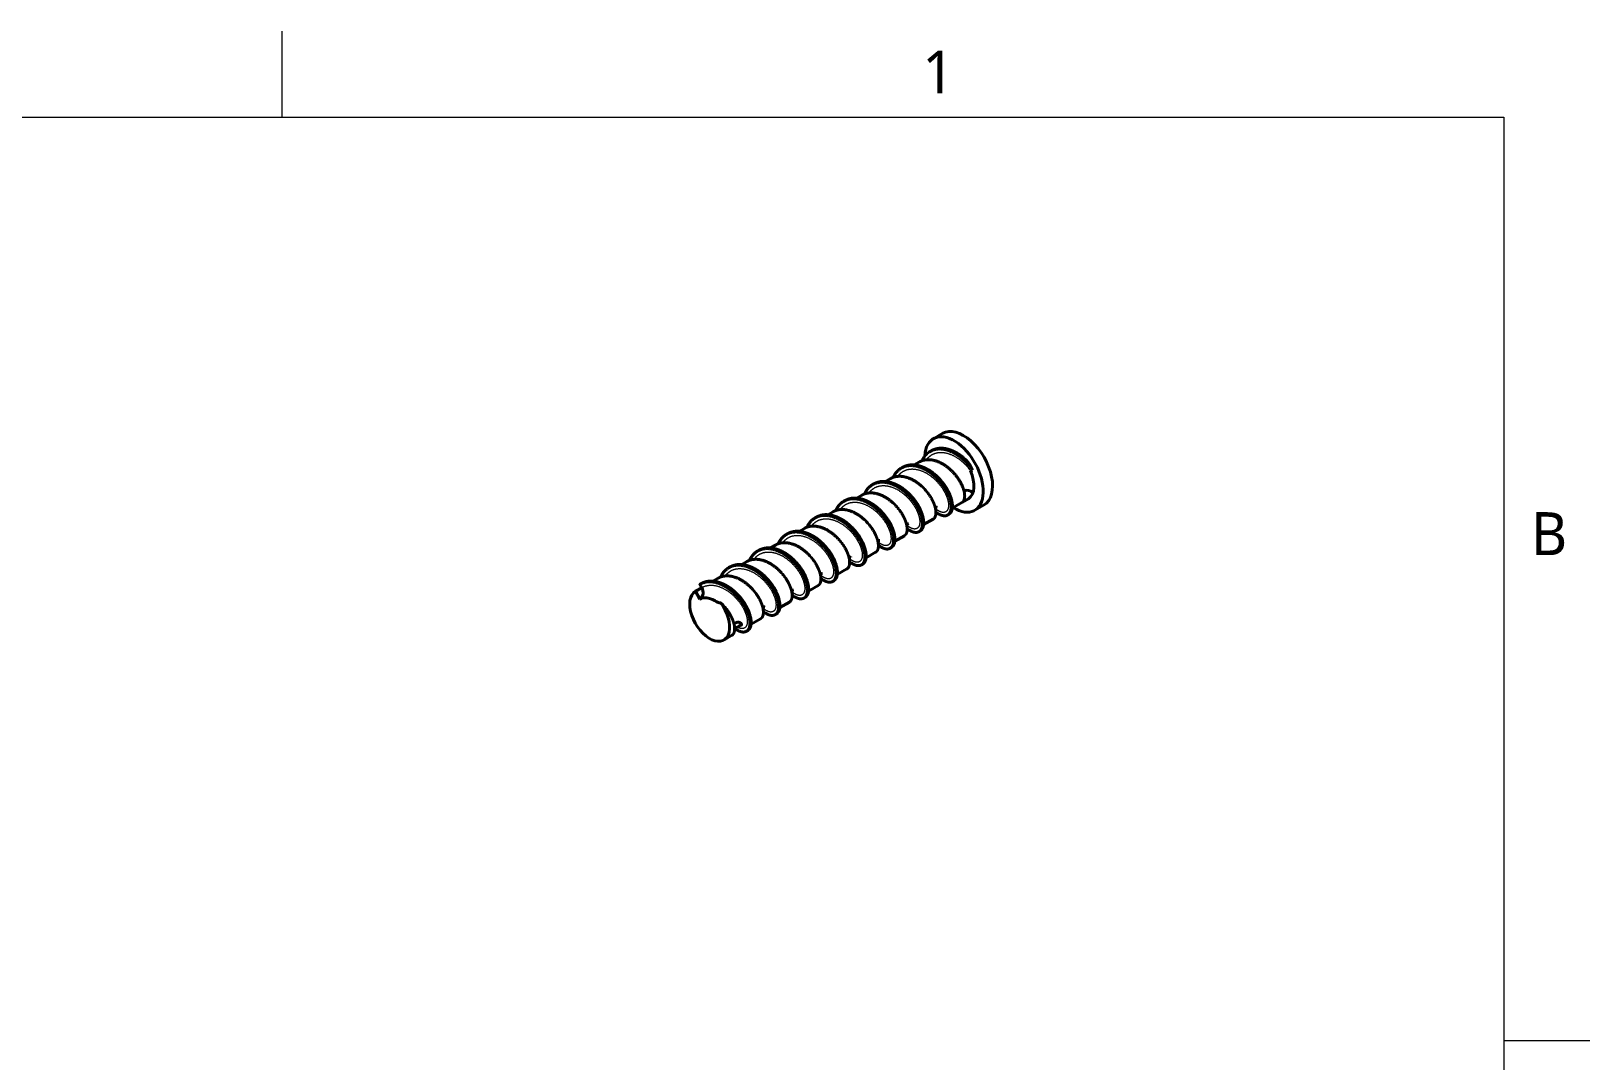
# Model space of a CAD drawing. Header units: inches. Extents: x 0 to 11, y 0 to 8.5.
# Drawn here: x 4.45 to 10.98, y 4.17 to 8.48 of the extents above; entities that cross this region are included whole.
import ezdxf

# ---------------------------------------------------------------- set-up
doc = ezdxf.new("R2010")
doc.units = ezdxf.units.IN
doc.header["$LTSCALE"] = 0.5
doc.header["$MEASUREMENT"] = 0
for name, color, linetype, lineweight in [('BORDER_FRAME', 7, 'Continuous', 15), ('BORDER_ZONES', 7, 'Continuous', 15), ('TANGENT_LINES', 7, 'Continuous', 15), ('Visible', 7, 'Continuous', 40)]:
    doc.layers.add(name, color=color, linetype=linetype, lineweight=lineweight)
doc.styles.add('Onshape-Standard', font='NotoSans-Regular.ttf')

msp = doc.modelspace()

# ---------------------------------------------------------------- linework, layer by layer
at = {"layer": 'BORDER_FRAME'}
for p, q in [((0.38, 8.12), (10.62, 8.12)), ((10.62, 8.12), (10.62, 0.38))]:
    msp.add_line(p, q, dxfattribs=at)
at = {"layer": 'BORDER_ZONES'}
for p, q in [((5.5, 8.12), (5.5, 8.481)), ((10.62, 4.25), (10.981, 4.25))]:
    msp.add_line(p, q, dxfattribs=at)
at = {"layer": 'TANGENT_LINES'}
for points, weights, knots in [([(8.2004, 6.68464), (8.20954, 6.69751), (8.22223, 6.70517), (8.24716, 6.72022), (8.27992, 6.71363), (8.31269, 6.70703), (8.34307, 6.68264), (8.36716, 6.6633), (8.38442, 6.63867)], [0.975574411434, 0.974465501678, 1, 0.951056516295, 1, 0.951056516295, 1, 0.960799431632, 0.984393108546], [0.883092067, 0.883092067, 0.883092067, 0.888888889, 0.888888889, 0.9, 0.9, 0.911111111, 0.911111111, 0.920010393, 0.920010393, 0.920010393]), ([(8.07989, 6.61508), (8.08903, 6.62793), (8.10171, 6.63559), (8.12664, 6.65064), (8.1594, 6.64404), (8.19216, 6.63744), (8.22255, 6.61305), (8.25293, 6.58866), (8.27163, 6.55711), (8.29034, 6.52557), (8.29252, 6.50025), (8.2947, 6.47493), (8.28182, 6.46684), (8.26895, 6.45875), (8.24824, 6.4723), (8.24297, 6.47575), (8.23767, 6.4806)], [0.975572735348, 0.974484977468, 1, 0.951056516295, 1, 0.951056516295, 1, 0.951056516295, 1, 0.951056516295, 1, 0.951056516295, 1, 0.951056516295, 1, 0.987083081201, 0.98098409928], [0.771985377, 0.771985377, 0.771985377, 0.777777778, 0.777777778, 0.788888889, 0.788888889, 0.8, 0.8, 0.811111111, 0.811111111, 0.822222222, 0.822222222, 0.833333333, 0.833333333, 0.844444444, 0.844444444, 0.847376833, 0.847376833, 0.847376833]), ([(7.95917, 6.54523), (7.96837, 6.55826), (7.98118, 6.566), (8.00611, 6.58105), (8.03887, 6.57445), (8.07164, 6.56786), (8.10202, 6.54346), (8.13241, 6.51907), (8.15111, 6.48753), (8.16981, 6.45598), (8.17199, 6.43066), (8.17417, 6.40535), (8.1613, 6.39725), (8.14842, 6.38916), (8.12771, 6.40272), (8.12259, 6.40607), (8.11743, 6.41075)], [0.975597951737, 0.974222301204, 1, 0.951056516295, 1, 0.951056516295, 1, 0.951056516295, 1, 0.951056516295, 1, 0.951056516295, 1, 0.951056516295, 1, 0.987429803258, 0.981316435257], [0.660814634, 0.660814634, 0.660814634, 0.666666667, 0.666666667, 0.677777778, 0.677777778, 0.688888889, 0.688888889, 0.7, 0.7, 0.711111111, 0.711111111, 0.722222222, 0.722222222, 0.733333333, 0.733333333, 0.736187009, 0.736187009, 0.736187009]), ([(7.83893, 6.47604), (7.84804, 6.4888), (7.86066, 6.49641), (7.88558, 6.51146), (7.91835, 6.50487), (7.95111, 6.49827), (7.98149, 6.47388), (8.01188, 6.44949), (8.03058, 6.41794), (8.04929, 6.3864), (8.05147, 6.36108), (8.05365, 6.33576), (8.04077, 6.32767), (8.0279, 6.31958), (8.00719, 6.33313), (8.00191, 6.33659), (7.99659, 6.34145)], [0.975562172407, 0.974617247174, 1, 0.951056516295, 1, 0.951056516295, 1, 0.951056516295, 1, 0.951056516295, 1, 0.951056516295, 1, 0.951056516295, 1, 0.987050857986, 0.980953712038], [0.549793183, 0.549793183, 0.549793183, 0.555555556, 0.555555556, 0.566666667, 0.566666667, 0.577777778, 0.577777778, 0.588888889, 0.588888889, 0.6, 0.6, 0.611111111, 0.611111111, 0.622222222, 0.622222222, 0.625161926, 0.625161926, 0.625161926]), ([(7.71827, 6.40627), (7.72742, 6.41916), (7.74013, 6.42683), (7.76506, 6.44188), (7.79782, 6.43528), (7.83058, 6.42869), (7.86097, 6.40429), (7.89135, 6.3799), (7.91006, 6.34836), (7.92876, 6.31681), (7.93094, 6.29149), (7.93312, 6.26618), (7.92025, 6.25808), (7.90737, 6.24999), (7.88666, 6.26355), (7.88142, 6.26698), (7.87613, 6.2718)], [0.975577074649, 0.974435269207, 1, 0.951056516295, 1, 0.951056516295, 1, 0.951056516295, 1, 0.951056516295, 1, 0.951056516295, 1, 0.951056516295, 1, 0.987131037414, 0.981029480232], [0.438640759, 0.438640759, 0.438640759, 0.444444444, 0.444444444, 0.455555556, 0.455555556, 0.466666667, 0.466666667, 0.477777778, 0.477777778, 0.488888889, 0.488888889, 0.5, 0.5, 0.511111111, 0.511111111, 0.514032613, 0.514032613, 0.514032613]), ([(7.59757, 6.33644), (7.60677, 6.34949), (7.61961, 6.35724), (7.64453, 6.37229), (7.6773, 6.3657), (7.71006, 6.3591), (7.74044, 6.33471), (7.77083, 6.31031), (7.78953, 6.27877), (7.80824, 6.24723), (7.81042, 6.22191), (7.8126, 6.19659), (7.79972, 6.1885), (7.78685, 6.18041), (7.76614, 6.19396), (7.76097, 6.19734), (7.75577, 6.20206)], [0.975601828678, 0.974186468665, 1, 0.951056516295, 1, 0.951056516295, 1, 0.951056516295, 1, 0.951056516295, 1, 0.951056516295, 1, 0.951056516295, 1, 0.987336857485, 0.981226382096], [0.327473166, 0.327473166, 0.327473166, 0.333333333, 0.333333333, 0.344444444, 0.344444444, 0.355555556, 0.355555556, 0.366666667, 0.366666667, 0.377777778, 0.377777778, 0.388888889, 0.388888889, 0.4, 0.4, 0.402874777, 0.402874777, 0.402874777]), ([(7.47741, 6.26737), (7.48651, 6.28007), (7.49908, 6.28766), (7.52401, 6.30271), (7.55677, 6.29611), (7.58953, 6.28952), (7.61992, 6.26512), (7.6503, 6.24073), (7.66901, 6.20918), (7.68771, 6.17764), (7.68989, 6.15232), (7.69207, 6.127), (7.67919, 6.11891), (7.66632, 6.11082), (7.64561, 6.12438), (7.64032, 6.12784), (7.63499, 6.13271)], [0.975556155965, 0.974701996572, 1, 0.951056516295, 1, 0.951056516295, 1, 0.951056516295, 1, 0.951056516295, 1, 0.951056516295, 1, 0.951056516295, 1, 0.987030634661, 0.980934684313], [0.216479089, 0.216479089, 0.216479089, 0.222222222, 0.222222222, 0.233333333, 0.233333333, 0.244444444, 0.244444444, 0.255555556, 0.255555556, 0.266666667, 0.266666667, 0.277777778, 0.277777778, 0.288888889, 0.288888889, 0.291833184, 0.291833184, 0.291833184]), ([(7.35666, 6.19747), (7.36582, 6.21038), (7.37855, 6.21807), (7.40348, 6.23312), (7.43624, 6.22653), (7.46901, 6.21993), (7.49939, 6.19554), (7.52978, 6.17114), (7.54848, 6.1396), (7.56718, 6.10805), (7.56936, 6.08274), (7.57154, 6.05742), (7.55867, 6.04933), (7.54579, 6.04124), (7.52508, 6.05479), (7.51986, 6.05821), (7.5146, 6.063)], [0.975581411795, 0.974387748467, 1, 0.951056516295, 1, 0.951056516295, 1, 0.951056516295, 1, 0.951056516295, 1, 0.951056516295, 1, 0.951056516295, 1, 0.987193437375, 0.981088810691], [0.105296638, 0.105296638, 0.105296638, 0.111111111, 0.111111111, 0.122222222, 0.122222222, 0.133333333, 0.133333333, 0.144444444, 0.144444444, 0.155555556, 0.155555556, 0.166666667, 0.166666667, 0.177777778, 0.177777778, 0.180685114, 0.180685114, 0.180685114]), ([(7.25803, 6.14849), (7.28296, 6.16354), (7.31572, 6.15694), (7.34848, 6.15034), (7.37887, 6.12595), (7.40925, 6.10156), (7.42795, 6.07001), (7.44666, 6.03847), (7.44884, 6.01315), (7.45102, 5.98783), (7.43814, 5.97974), (7.42654, 5.97245), (7.40825, 5.98294)], [1, 0.951056516295, 1, 0.951056516295, 1, 0.951056516295, 1, 0.951056516295, 1, 0.951056516295, 1, 0.955665146188, 0.991650658388], [0, 0, 0, 0.011111111, 0.011111111, 0.022222222, 0.022222222, 0.033333333, 0.033333333, 0.044444444, 0.044444444, 0.055555556, 0.055555556, 0.065620419, 0.065620419, 0.065620419])]:
    msp.add_rational_spline(points, weights, degree=2, knots=knots, dxfattribs=at)
at = {"layer": 'Visible'}
for p, q in [((8.26834, 6.79545), (8.22936, 6.77295)), ((8.17049, 6.67531), (8.14916, 6.663)), ((8.22108, 6.7227), (8.21551, 6.71949)), ((8.04997, 6.60573), (8.02843, 6.59329)), ((8.10055, 6.65312), (8.09498, 6.6499)), ((8.39355, 6.64076), (8.38442, 6.63867)), ((7.92944, 6.53614), (7.90815, 6.52385)), ((7.98002, 6.58353), (7.97446, 6.58032)), ((7.85951, 6.51395), (7.85393, 6.51073)), ((8.30869, 6.48234), (8.37503, 6.52064)), ((8.3759, 6.52116), (8.34946, 6.50589)), ((8.40259, 6.47291), (8.44157, 6.49541)), ((7.73897, 6.44436), (7.73341, 6.44114)), ((7.80891, 6.46655), (7.78748, 6.45418)), ((8.18812, 6.41272), (8.22834, 6.43595)), ((8.2891, 6.45284), (8.29467, 6.45606)), ((7.61845, 6.37477), (7.61289, 6.37156)), ((7.68839, 6.39697), (7.66687, 6.38454)), ((8.06778, 6.34325), (8.10781, 6.36636)), ((8.16858, 6.38326), (8.17415, 6.38648)), ((7.49793, 6.30519), (7.49235, 6.30197)), ((7.56786, 6.32738), (7.54673, 6.31518)), ((7.94707, 6.27356), (7.98729, 6.29678)), ((8.04806, 6.31368), (8.05362, 6.31689)), ((7.37739, 6.2356), (7.37183, 6.23239)), ((7.44733, 6.25779), (7.42584, 6.24539)), ((7.82657, 6.20399), (7.86676, 6.22719)), ((7.92752, 6.24409), (7.93309, 6.2473)), ((7.25803, 6.14849), (7.23158, 6.13322)), ((7.25004, 6.16205), (7.25803, 6.14849)), ((7.25687, 6.16602), (7.25102, 6.16264)), ((7.32682, 6.18822), (7.30535, 6.17582)), ((7.70618, 6.13447), (7.74623, 6.1576)), ((7.80701, 6.17451), (7.81257, 6.17772)), ((7.25056, 6.10099), (7.23158, 6.13322)), ((7.25056, 6.10099), (7.25277, 6.10223)), ((7.25094, 6.10122), (7.25268, 6.10219)), ((7.30357, 6.09831), (7.30482, 6.09773)), ((7.58548, 6.06479), (7.62571, 6.08802)), ((7.68648, 6.10492), (7.69204, 6.10813)), ((7.46504, 5.99526), (7.50518, 6.01843)), ((7.56595, 6.03533), (7.57152, 6.03855)), ((7.35056, 5.92916), (7.38465, 5.94884)), ((7.39495, 5.98849), (7.40063, 5.97885)), ((7.42593, 5.99375), (7.42332, 5.99818)), ((7.44543, 5.96575), (7.451, 5.96896))]:
    msp.add_line(p, q, dxfattribs=at)
at = {"layer": 'Visible', "flags": 128}
for points in [[(8.23677, 6.48398), (8.23845, 6.48474), (8.24217, 6.48571), (8.2447, 6.48582), (8.2454, 6.48579)], [(8.11643, 6.41449), (8.11696, 6.41475), (8.11909, 6.41556), (8.12103, 6.41603), (8.12282, 6.41623), (8.12406, 6.41625), (8.12476, 6.41622), (8.1248, 6.41624)], [(7.99595, 6.34493), (7.99652, 6.3452), (7.99841, 6.34592), (8.00032, 6.34641), (8.00207, 6.34664), (8.00377, 6.34666), (8.00418, 6.34668)], [(7.8753, 6.27528), (7.87782, 6.27632), (7.8807, 6.27697), (7.88285, 6.27708), (7.88365, 6.27709)], [(7.75487, 6.20574), (7.75529, 6.20594), (7.75889, 6.20716), (7.76157, 6.20749), (7.76306, 6.20743), (7.7634, 6.20741), (7.76341, 6.20741)], [(7.25277, 6.10223), (7.25633, 6.10384), (7.26262, 6.10567), (7.26936, 6.10648), (7.28014, 6.1058), (7.2915, 6.10299), (7.29854, 6.10043), (7.30358, 6.0983), (7.30618, 6.09711), (7.31441, 6.09302), (7.319, 6.0906), (7.32395, 6.08804), (7.32828, 6.08602), (7.33251, 6.08465), (7.33396, 6.08446), (7.33428, 6.08445), (7.33519, 6.08452), (7.33636, 6.08489), (7.33731, 6.08565)], [(7.63429, 6.13613), (7.63543, 6.13666), (7.63801, 6.1375), (7.64071, 6.1379), (7.64233, 6.13789), (7.64266, 6.1379)], [(7.5137, 6.06651), (7.5154, 6.06727), (7.51782, 6.06799), (7.52052, 6.06833), (7.52216, 6.06826), (7.52238, 6.06825)], [(7.39329, 5.99703), (7.39372, 5.99729), (7.39475, 5.99793), (7.39601, 5.99871), (7.39689, 5.99924), (7.39818, 5.99998), (7.39939, 6.00063), (7.4008, 6.00132), (7.40219, 6.00192), (7.4052, 6.00292), (7.40822, 6.00351), (7.41104, 6.00366), (7.41396, 6.00339), (7.41605, 6.0029), (7.41792, 6.00224), (7.42005, 6.00116), (7.42067, 6.00076), (7.42128, 6.00032), (7.4218, 5.9999), (7.42223, 5.99951), (7.42287, 5.99882), (7.4233, 5.99822), (7.42333, 5.99817)]]:
    msp.add_lwpolyline(points, dxfattribs=at)
at = {"layer": 'Visible', "extrusion": (0, 0, -1)}
for centre, major_axis, ratio, start_param, end_param in [((8.31598, 6.62293), (-0.08661, 0.15002), 0.5773503, 5.5500803, 10.245329), ((8.35495, 6.64543), (-0.08661, 0.15002), 0.5773503, 0, 3.1415927), ((8.31598, 6.62293), (-0.06693, 0.11592), 0.5773503, 1.4592218, 1.7460446), ((8.3759, 6.52116), (0.01953, -0.0319), 0.8164065, 3.1835787, 4.4092375)]:
    msp.add_ellipse(centre, major_axis=major_axis, ratio=ratio, start_param=start_param, end_param=end_param, dxfattribs=at)
at = {"layer": 'Visible'}
for centre, major_axis, ratio, start_param, end_param in [((8.31598, 6.62293), (0.05906, -0.10229), 0.5773503, 0.014856, 1.3955616), ((8.31598, 6.62293), (0.05906, -0.10229), 0.5773503, 0, 0.014856), ((7.23158, 6.13322), (-0.01953, 0.0319), 0.8164065, 3.1205869, 4.6913832), ((7.29151, 6.03145), (0.05906, -0.10229), 0.5773503, 3.1564487, 8.0589172)]:
    msp.add_ellipse(centre, major_axis=major_axis, ratio=ratio, start_param=start_param, end_param=end_param, dxfattribs=at)
at = {"layer": 'Visible', "extrusion": (0, 0, -1)}
msp.add_ellipse((7.41328, 5.9863), major_axis=(-0.01265, -0.00745), ratio=0.0121295, dxfattribs=at)
at = {"layer": 'Visible'}
for points, weights, knots in [([(8.18159, 6.68031), (8.18664, 6.69168), (8.19392, 6.70077), (8.20275, 6.71179), (8.21424, 6.71874), (8.21487, 6.71912), (8.2155, 6.71948), (8.2426, 6.73513), (8.27802, 6.72739), (8.31435, 6.71945), (8.34798, 6.69134), (8.37465, 6.66906), (8.39355, 6.64076)], [0.983468843979, 0.973607011137, 0.97599310925, 0.97890104871, 1, 0.998836202341, 0.997727751171, 0.952220313954, 1, 0.951056516295, 1, 0.960797969433, 0.984394868744], [0.880168715, 0.880168715, 0.880168715, 0.884099022, 0.884099022, 0.888888889, 0.888888889, 0.889153093, 0.889153093, 0.9, 0.9, 0.911111111, 0.911111111, 0.920010725, 0.920010725, 0.920010725]), ([(8.22106, 6.72269), (8.24816, 6.73835), (8.28359, 6.73061), (8.28443, 6.73042), (8.28528, 6.73023), (8.30131, 6.72649), (8.31751, 6.71837), (8.33635, 6.70893), (8.35355, 6.69456), (8.36485, 6.68512), (8.37504, 6.67423)], [0.997732929992, 0.952217595409, 1, 0.998804466464, 0.997667339087, 0.976638283627, 0.975583913419, 0.974361218541, 1, 0.983006005777, 0.977813208272], [0.889152476, 0.889152476, 0.889152476, 0.9, 0.9, 0.900271409, 0.900271409, 0.905290615, 0.905290615, 0.911111111, 0.911111111, 0.914969074, 0.914969074, 0.914969074]), ([(8.17049, 6.67531), (8.17577, 6.67836), (8.1816, 6.68047), (8.18754, 6.68262), (8.19395, 6.68376), (8.19716, 6.68433), (8.20047, 6.68464), (8.21336, 6.68584), (8.22703, 6.68309), (8.25979, 6.67649), (8.29018, 6.6521), (8.32056, 6.6277), (8.33927, 6.59616), (8.35269, 6.57352), (8.35773, 6.55333), (8.35958, 6.54594), (8.36015, 6.5393), (8.36233, 6.51398), (8.34946, 6.50589)], [0.997693233757, 0.987578922811, 0.982079969342, 0.976531732702, 0.975681952526, 0.975255296976, 0.976013037107, 0.978972584722, 1, 0.951056516295, 1, 0.951056516295, 1, 0.964384048908, 0.980603229939, 0.986672467387, 1, 0.951056516295, 1], [0.889157209, 0.889157209, 0.889157209, 0.891569878, 0.891569878, 0.894004169, 0.894004169, 0.895226373, 0.895226373, 0.9, 0.9, 0.911111111, 0.911111111, 0.922222222, 0.922222222, 0.930307727, 0.930307727, 0.933333333, 0.933333333, 0.944444444, 0.944444444, 0.944444444]), ([(8.04995, 6.60571), (8.05524, 6.60877), (8.06108, 6.61089), (8.07009, 6.61415), (8.08007, 6.61506), (8.0929, 6.61624), (8.1065, 6.6135), (8.13927, 6.60691), (8.16965, 6.58251), (8.17326, 6.57961), (8.17677, 6.57654), (8.18347, 6.57067), (8.18969, 6.56426), (8.19518, 6.5586), (8.20019, 6.55262), (8.21081, 6.53996), (8.21874, 6.52657), (8.22861, 6.50993), (8.23404, 6.4943), (8.23592, 6.48889), (8.23721, 6.48375), (8.23759, 6.48222), (8.23792, 6.48071), (8.23917, 6.47497), (8.23962, 6.46971), (8.23978, 6.46792), (8.23985, 6.46619), (8.2408, 6.44376), (8.22893, 6.4363), (8.22864, 6.43612), (8.22834, 6.43595)], [0.99773703401, 0.987581437355, 0.982069777135, 0.973695718048, 0.976041625643, 0.979072689953, 1, 0.951056516295, 1, 0.993924084387, 0.989356714867, 0.980744400106, 0.977495805032, 0.974647954414, 0.975922116443, 0.978632835179, 1, 0.973563573335, 0.975685990541, 0.97642240653, 0.980596978101, 0.98185136804, 0.983416190225, 0.989421833553, 1, 0.996366314413, 0.993272176482, 0.954690201882, 1, 0.998840548134, 0.997736030184], [0.778040876, 0.778040876, 0.778040876, 0.780461003, 0.780461003, 0.784137987, 0.784137987, 0.788888889, 0.788888889, 0.8, 0.8, 0.80137935, 0.80137935, 0.803980276, 0.803980276, 0.806260354, 0.806260354, 0.811111111, 0.811111111, 0.817112688, 0.817112688, 0.819195057, 0.819195057, 0.819820775, 0.819820775, 0.822222222, 0.822222222, 0.823047139, 0.823047139, 0.833333333, 0.833333333, 0.833596551, 0.833596551, 0.833596551]), ([(8.06111, 6.61084), (8.07247, 6.63631), (8.09372, 6.64915), (8.09435, 6.64953), (8.09498, 6.6499), (8.12208, 6.66555), (8.15749, 6.65781), (8.19382, 6.64987), (8.22745, 6.62176), (8.26109, 6.59365), (8.28148, 6.55743), (8.30187, 6.52122), (8.30354, 6.49206), (8.30521, 6.46291), (8.28981, 6.45327), (8.28946, 6.45305), (8.2891, 6.45284), (8.27381, 6.44401), (8.25014, 6.45853), (8.24494, 6.46173), (8.23969, 6.46606)], [0.983363441483, 0.961681215722, 1, 0.998822197994, 0.997701082495, 0.952234318301, 1, 0.951056516295, 1, 0.951056516295, 1, 0.951056516295, 1, 0.951056516295, 1, 0.998821433818, 0.997699627725, 0.952235082477, 1, 0.989085122288, 0.983038494502], [0.769078678, 0.769078678, 0.769078678, 0.777777778, 0.777777778, 0.778045161, 0.778045161, 0.788888889, 0.788888889, 0.8, 0.8, 0.811111111, 0.811111111, 0.822222222, 0.822222222, 0.833333333, 0.833333333, 0.83360089, 0.83360089, 0.844444444, 0.844444444, 0.846922331, 0.846922331, 0.846922331]), ([(8.10054, 6.65311), (8.12185, 6.66541), (8.14915, 6.66313), (8.15604, 6.66256), (8.16306, 6.66102), (8.16871, 6.65979), (8.17443, 6.65798), (8.18031, 6.65613), (8.18622, 6.6537), (8.19289, 6.65095), (8.19951, 6.64749), (8.20116, 6.64663), (8.20279, 6.64573), (8.21854, 6.63707), (8.23302, 6.62497), (8.26665, 6.59686), (8.28705, 6.56065), (8.30744, 6.52444), (8.30911, 6.49528), (8.30939, 6.4903), (8.30914, 6.48581), (8.30903, 6.48396), (8.30884, 6.4822), (8.30678, 6.46362), (8.29538, 6.45649), (8.29503, 6.45626), (8.29467, 6.45606)], [0.997721085751, 0.961604587766, 0.984263900148, 0.990149351675, 1, 0.992067721995, 0.986706615047, 0.981263669836, 0.978470993608, 0.975335332446, 0.975540906354, 0.975591938961, 0.975848876403, 0.978329344933, 1, 0.951056516295, 1, 0.951056516295, 1, 0.991298914586, 0.985691556127, 0.983403300498, 0.981630243167, 0.963308348075, 1, 0.998820230824, 0.997697337669], [0.778042777, 0.778042777, 0.778042777, 0.786652602, 0.786652602, 0.788888889, 0.788888889, 0.790689668, 0.790689668, 0.792517937, 0.792517937, 0.794570746, 0.794570746, 0.795080345, 0.795080345, 0.8, 0.8, 0.811111111, 0.811111111, 0.822222222, 0.822222222, 0.824197536, 0.824197536, 0.825003623, 0.825003623, 0.833333333, 0.833333333, 0.833601164, 0.833601164, 0.833601164]), ([(7.92942, 6.53613), (7.93473, 6.5392), (7.94059, 6.54132), (7.94943, 6.54451), (7.9592, 6.54545), (7.97218, 6.54669), (7.98598, 6.54392), (8.01874, 6.53732), (8.04913, 6.51293), (8.05277, 6.51), (8.05631, 6.50689), (8.0631, 6.50095), (8.06938, 6.49445), (8.07488, 6.48876), (8.0799, 6.48275), (8.09037, 6.47022), (8.09822, 6.45699), (8.10812, 6.44028), (8.11356, 6.4246), (8.11538, 6.41934), (8.11663, 6.41435), (8.11708, 6.41256), (8.11746, 6.41081), (8.11866, 6.40524), (8.1191, 6.40013), (8.11926, 6.39824), (8.11933, 6.39643), (8.12023, 6.37415), (8.1084, 6.36672), (8.10811, 6.36653), (8.10781, 6.36636)], [0.997731955259, 0.987549717199, 0.982036880428, 0.973845878874, 0.975963127449, 0.97879046741, 1, 0.951056516295, 1, 0.99386214404, 0.98926374841, 0.980578209937, 0.977384909246, 0.974607409749, 0.975984973884, 0.978871404808, 1, 0.973469829249, 0.975701401913, 0.976451348669, 0.980449579509, 0.981889412004, 0.983750496734, 0.989713197349, 1, 0.996182669973, 0.992960802607, 0.954873846323, 1, 0.998817208501, 0.997691584806], [0.66693037, 0.66693037, 0.66693037, 0.669357124, 0.669357124, 0.672962806, 0.672962806, 0.677777778, 0.677777778, 0.688888889, 0.688888889, 0.6902823, 0.6902823, 0.692914202, 0.692914202, 0.695203403, 0.695203403, 0.7, 0.7, 0.706022858, 0.706022858, 0.708046912, 0.708046912, 0.708775809, 0.708775809, 0.711111111, 0.711111111, 0.711977718, 0.711977718, 0.722222222, 0.722222222, 0.722490739, 0.722490739, 0.722490739]), ([(7.94055, 6.54117), (7.9519, 6.5667), (7.97319, 6.57957), (7.97381, 6.57994), (7.97444, 6.58031), (8.00154, 6.59596), (8.03697, 6.58822), (8.07329, 6.58028), (8.10693, 6.55217), (8.14056, 6.52406), (8.16095, 6.48785), (8.18135, 6.45163), (8.18302, 6.42248), (8.18468, 6.39332), (8.16929, 6.38369), (8.16894, 6.38347), (8.16858, 6.38326), (8.15328, 6.37443), (8.12962, 6.38895), (8.12444, 6.39213), (8.11921, 6.39643)], [0.983441289046, 0.961612596129, 1, 0.998840313874, 0.997735583866, 0.952216202421, 1, 0.951056516295, 1, 0.951056516295, 1, 0.951056516295, 1, 0.951056516295, 1, 0.998831481269, 0.997718758975, 0.952225035027, 1, 0.989139587902, 0.983098961483], [0.657951988, 0.657951988, 0.657951988, 0.666666667, 0.666666667, 0.666929938, 0.666929938, 0.677777778, 0.677777778, 0.688888889, 0.688888889, 0.7, 0.7, 0.711111111, 0.711111111, 0.722222222, 0.722222222, 0.722487498, 0.722487498, 0.733333333, 0.733333333, 0.735798856, 0.735798856, 0.735798856]), ([(7.98003, 6.58353), (8.00123, 6.59577), (8.02839, 6.59357), (8.03539, 6.593), (8.04254, 6.59144), (8.04823, 6.59019), (8.054, 6.58837), (8.05998, 6.58648), (8.06599, 6.58399), (8.07421, 6.58058), (8.08234, 6.57611), (8.09805, 6.56746), (8.1125, 6.55539), (8.14613, 6.52728), (8.16652, 6.49106), (8.18692, 6.45485), (8.18858, 6.42569), (8.18899, 6.41863), (8.18831, 6.41255), (8.18623, 6.39402), (8.17486, 6.3869), (8.17451, 6.38668), (8.17415, 6.38648)], [0.99769818345, 0.961767910465, 0.984068980128, 0.989985309837, 1, 0.992001020681, 0.986616635391, 0.981105473693, 0.978333477753, 0.974563315925, 0.97586017993, 0.978378293969, 1, 0.951056516295, 1, 0.951056516295, 1, 0.987689555777, 0.981571847563, 0.963366960518, 1, 0.998840889636, 0.997736680834], [0.666934396, 0.666934396, 0.666934396, 0.675504251, 0.675504251, 0.677777778, 0.677777778, 0.6795937, 0.6795937, 0.681452378, 0.681452378, 0.683980346, 0.683980346, 0.688888889, 0.688888889, 0.7, 0.7, 0.711111111, 0.711111111, 0.713905818, 0.713905818, 0.722222222, 0.722222222, 0.722485363, 0.722485363, 0.722485363]), ([(7.80892, 6.46656), (7.81417, 6.46959), (7.81997, 6.4717), (7.82903, 6.47498), (7.83908, 6.4759), (7.85188, 6.47706), (7.86545, 6.47433), (7.89822, 6.46773), (7.9286, 6.44334), (7.93221, 6.44044), (7.93572, 6.43737), (7.94231, 6.43159), (7.94845, 6.42528), (7.95417, 6.41939), (7.95938, 6.41315), (7.96985, 6.40063), (7.97769, 6.3874), (7.98751, 6.37083), (7.99294, 6.35526), (7.99481, 6.34991), (7.99609, 6.34483), (7.9965, 6.34321), (7.99685, 6.34162), (7.99812, 6.33584), (7.99857, 6.33054), (7.99873, 6.32871), (7.9988, 6.32695), (7.99973, 6.30458), (7.98788, 6.29713), (7.98759, 6.29695), (7.98729, 6.29678)], [0.997690730374, 0.987619821663, 0.982125261711, 0.973662807264, 0.976055756271, 0.979121139707, 1, 0.951056516295, 1, 0.993925400738, 0.989358693983, 0.980877308689, 0.977597053523, 0.974553077131, 0.975987935323, 0.978882226122, 1, 0.973680760138, 0.975667735301, 0.976352287268, 0.980396610951, 0.981692912557, 0.983334381803, 0.989349598277, 1, 0.996294497558, 0.993150080978, 0.954762018737, 1, 0.998843663334, 0.99774196579], [0.555824174, 0.555824174, 0.555824174, 0.558226625, 0.558226625, 0.561926764, 0.561926764, 0.566666667, 0.566666667, 0.577777778, 0.577777778, 0.579156829, 0.579156829, 0.581718031, 0.581718031, 0.584094749, 0.584094749, 0.588888889, 0.588888889, 0.594863862, 0.594863862, 0.596922358, 0.596922358, 0.597582154, 0.597582154, 0.6, 0.6, 0.60084122, 0.60084122, 0.611111111, 0.611111111, 0.611373622, 0.611373622, 0.611373622]), ([(7.82, 6.47153), (7.83135, 6.4971), (7.85267, 6.50998), (7.85329, 6.51036), (7.85393, 6.51073), (7.88103, 6.52638), (7.91644, 6.51864), (7.95277, 6.5107), (7.9864, 6.48259), (8.02003, 6.45448), (8.04043, 6.41826), (8.06082, 6.38205), (8.06249, 6.35289), (8.06416, 6.32373), (8.04876, 6.3141), (8.04841, 6.31388), (8.04806, 6.31368), (8.03276, 6.30484), (8.00909, 6.31936), (8.00385, 6.32258), (7.99857, 6.32694)], [0.983492118236, 0.961567974188, 1, 0.998824382258, 0.997705240965, 0.952232134037, 1, 0.951056516295, 1, 0.951056516295, 1, 0.951056516295, 1, 0.951056516295, 1, 0.998839745568, 0.997734501128, 0.952216770728, 1, 0.989016231353, 0.982962359989], [0.546830747, 0.546830747, 0.546830747, 0.555555556, 0.555555556, 0.555822443, 0.555822443, 0.566666667, 0.566666667, 0.577777778, 0.577777778, 0.588888889, 0.588888889, 0.6, 0.6, 0.611111111, 0.611111111, 0.611374511, 0.611374511, 0.622222222, 0.622222222, 0.624715749, 0.624715749, 0.624715749]), ([(7.85948, 6.51393), (7.8808, 6.52625), (7.90813, 6.52396), (7.915, 6.52338), (7.92201, 6.52185), (7.92761, 6.52063), (7.93329, 6.51884), (7.9393, 6.51695), (7.94534, 6.51446), (7.95359, 6.51104), (7.96174, 6.50656), (7.97749, 6.4979), (7.99197, 6.4858), (8.0256, 6.45769), (8.046, 6.42148), (8.06639, 6.38526), (8.06806, 6.35611), (8.06845, 6.34919), (8.06781, 6.34322), (8.06579, 6.32448), (8.05433, 6.31731), (8.05398, 6.3171), (8.05362, 6.31689)], [0.99773803324, 0.961580114591, 0.984287946522, 0.990169461397, 1, 0.992133772572, 0.986796075166, 0.981207407487, 0.978390634877, 0.974570383763, 0.975848804122, 0.978329029172, 1, 0.951056516295, 1, 0.951056516295, 1, 0.987942740717, 0.981826108884, 0.963113775579, 1, 0.998829807641, 0.997715571665], [0.555818535, 0.555818535, 0.555818535, 0.564434946, 0.564434946, 0.566666667, 0.566666667, 0.568452451, 0.568452451, 0.570322201, 0.570322201, 0.572858051, 0.572858051, 0.577777778, 0.577777778, 0.588888889, 0.588888889, 0.6, 0.6, 0.60273723, 0.60273723, 0.611111111, 0.611111111, 0.611376767, 0.611376767, 0.611376767]), ([(7.68836, 6.39696), (7.69373, 6.40006), (7.69966, 6.40219), (7.70858, 6.40539), (7.71844, 6.4063), (7.73129, 6.40749), (7.74493, 6.40474), (7.77769, 6.39815), (7.80807, 6.37376), (7.81164, 6.37089), (7.81512, 6.36785), (7.8219, 6.36191), (7.82819, 6.35541), (7.83362, 6.34982), (7.83858, 6.3439), (7.84922, 6.33122), (7.85716, 6.31782), (7.86701, 6.30121), (7.87244, 6.2856), (7.87432, 6.28022), (7.8756, 6.2751), (7.87601, 6.27348), (7.87635, 6.27189), (7.8776, 6.26619), (7.87805, 6.26095), (7.8782, 6.25915), (7.87828, 6.25741), (7.87922, 6.235), (7.86735, 6.22755), (7.86706, 6.22736), (7.86676, 6.22719)], [0.997745605774, 0.987452150095, 0.981927725878, 0.973736945804, 0.976029674835, 0.979031191167, 1, 0.951056516295, 1, 0.993989746871, 0.989455610272, 0.980706642834, 0.97745365414, 0.974666815258, 0.975913676968, 0.978599393096, 1, 0.973617741823, 0.975677412738, 0.976390092485, 0.980508047402, 0.981819524242, 0.983476391501, 0.989474751171, 1, 0.996342987497, 0.993232472278, 0.954713528798, 1, 0.998836135726, 0.997727624278], [0.444706521, 0.444706521, 0.444706521, 0.447159028, 0.447159028, 0.450795233, 0.450795233, 0.455555556, 0.455555556, 0.466666667, 0.466666667, 0.46803111, 0.46803111, 0.470663908, 0.470663908, 0.472919429, 0.472919429, 0.477777778, 0.477777778, 0.483767057, 0.483767057, 0.485839446, 0.485839446, 0.486499455, 0.486499455, 0.488888889, 0.488888889, 0.489719101, 0.489719101, 0.5, 0.5, 0.50026422, 0.50026422, 0.50026422]), ([(7.69959, 6.4022), (7.71094, 6.42758), (7.73214, 6.4404), (7.73277, 6.44078), (7.7334, 6.44114), (7.7605, 6.45679), (7.79592, 6.44905), (7.83224, 6.44111), (7.86588, 6.413), (7.89951, 6.38489), (7.9199, 6.34868), (7.9403, 6.31246), (7.94196, 6.28331), (7.94363, 6.25415), (7.92824, 6.24451), (7.92788, 6.24429), (7.92752, 6.24409), (7.91223, 6.23526), (7.88857, 6.24978), (7.88338, 6.25296), (7.87814, 6.25727)], [0.983262053009, 0.96177109887, 1, 0.998828177353, 0.997712467112, 0.952228338942, 1, 0.951056516295, 1, 0.951056516295, 1, 0.951056516295, 1, 0.951056516295, 1, 0.998820614817, 0.997698068637, 0.952235901478, 1, 0.989121060147, 0.983078365014], [0.435765749, 0.435765749, 0.435765749, 0.444444444, 0.444444444, 0.444710471, 0.444710471, 0.455555556, 0.455555556, 0.466666667, 0.466666667, 0.477777778, 0.477777778, 0.488888889, 0.488888889, 0.5, 0.5, 0.500267743, 0.500267743, 0.511111111, 0.511111111, 0.513580839, 0.513580839, 0.513580839]), ([(7.73897, 6.44436), (7.76023, 6.45663), (7.78747, 6.45438), (7.79441, 6.45381), (7.80148, 6.45227), (7.80718, 6.45102), (7.81296, 6.4492), (7.81882, 6.44734), (7.82471, 6.44491), (7.83302, 6.44148), (7.84124, 6.43696), (7.85698, 6.42831), (7.87144, 6.41622), (7.90508, 6.38811), (7.92547, 6.35189), (7.94586, 6.31568), (7.94753, 6.28652), (7.94794, 6.27946), (7.94726, 6.27339), (7.94518, 6.25485), (7.9338, 6.24773), (7.93345, 6.24751), (7.93309, 6.2473)], [0.997710196997, 0.961679242275, 0.984174717862, 0.990074526743, 1, 0.991999319929, 0.986614345841, 0.981208505335, 0.978438681464, 0.974556924439, 0.975852434073, 0.978344842882, 1, 0.951056516295, 1, 0.951056516295, 1, 0.987692525263, 0.981574799311, 0.963363991032, 1, 0.998822337518, 0.997701348114], [0.444710741, 0.444710741, 0.444710741, 0.453302282, 0.453302282, 0.455555556, 0.455555556, 0.457371864, 0.457371864, 0.45919521, 0.45919521, 0.46175053, 0.46175053, 0.466666667, 0.466666667, 0.477777778, 0.477777778, 0.488888889, 0.488888889, 0.491682922, 0.491682922, 0.5, 0.5, 0.500267352, 0.500267352, 0.500267352]), ([(7.57896, 6.3324), (7.59032, 6.35794), (7.61162, 6.37081), (7.61223, 6.37119), (7.61286, 6.37155), (7.63997, 6.38721), (7.67539, 6.37947), (7.71172, 6.37153), (7.74535, 6.34342), (7.77898, 6.31531), (7.79938, 6.27909), (7.81977, 6.24288), (7.82144, 6.21372), (7.82311, 6.18456), (7.80771, 6.17493), (7.80736, 6.17471), (7.80701, 6.17451), (7.79171, 6.16567), (7.76804, 6.18019), (7.76284, 6.18338), (7.75759, 6.18771)], [0.983452466034, 0.961602771808, 1, 0.998841477297, 0.9977378005, 0.952215038998, 1, 0.951056516295, 1, 0.951056516295, 1, 0.951056516295, 1, 0.951056516295, 1, 0.998838121814, 0.9977314077, 0.952218394481, 1, 0.989097697039, 0.983052433294], [0.324616425, 0.324616425, 0.324616425, 0.333333333, 0.333333333, 0.33359634, 0.33359634, 0.344444444, 0.344444444, 0.355555556, 0.355555556, 0.366666667, 0.366666667, 0.377777778, 0.377777778, 0.388888889, 0.388888889, 0.389152658, 0.389152658, 0.4, 0.4, 0.402475032, 0.402475032, 0.402475032]), ([(7.61845, 6.37477), (7.63966, 6.38702), (7.66683, 6.38481), (7.67382, 6.38424), (7.68096, 6.38268), (7.68663, 6.38144), (7.69238, 6.37963), (7.69838, 6.37773), (7.7044, 6.37524), (7.71262, 6.37183), (7.72074, 6.36737), (7.73646, 6.35871), (7.75092, 6.34663), (7.78455, 6.31852), (7.80494, 6.28231), (7.82534, 6.24609), (7.82701, 6.21694), (7.82741, 6.2099), (7.82673, 6.20384), (7.82467, 6.18527), (7.81328, 6.17814), (7.81293, 6.17793), (7.81258, 6.17772)], [0.997707654498, 0.961754490891, 0.984081992499, 0.989996318796, 1, 0.992031268696, 0.986657394717, 0.981121499589, 0.97833928932, 0.974567984511, 0.975856296295, 0.978361571554, 1, 0.951056516295, 1, 0.951056516295, 1, 0.987734725306, 0.981616825173, 0.963321790989, 1, 0.99884123659, 0.997737341879], [0.333599933, 0.333599933, 0.333599933, 0.342173417, 0.342173417, 0.344444444, 0.344444444, 0.3462535, 0.3462535, 0.348117097, 0.348117097, 0.350643217, 0.350643217, 0.355555556, 0.355555556, 0.366666667, 0.366666667, 0.377777778, 0.377777778, 0.380562231, 0.380562231, 0.388888889, 0.388888889, 0.38915195, 0.38915195, 0.38915195]), ([(7.45839, 6.26271), (7.46974, 6.28832), (7.49109, 6.30123), (7.49172, 6.30161), (7.49236, 6.30198), (7.51946, 6.31762), (7.55486, 6.30988), (7.59119, 6.30194), (7.62482, 6.27383), (7.65846, 6.24572), (7.67885, 6.20951), (7.69925, 6.17329), (7.70091, 6.14413), (7.70258, 6.11498), (7.68718, 6.10534), (7.68683, 6.10512), (7.68648, 6.10492), (7.67118, 6.09608), (7.64752, 6.11061), (7.64228, 6.11382), (7.63699, 6.11819)], [0.983548278903, 0.961518837119, 1, 0.998820159304, 0.997697201525, 0.952236356992, 1, 0.951056516295, 1, 0.951056516295, 1, 0.951056516295, 1, 0.951056516295, 1, 0.99883011905, 0.997716164705, 0.952226397245, 1, 0.989015285471, 0.982961317352], [0.213486259, 0.213486259, 0.213486259, 0.222222222, 0.222222222, 0.222490069, 0.222490069, 0.233333333, 0.233333333, 0.244444444, 0.244444444, 0.255555556, 0.255555556, 0.266666667, 0.266666667, 0.277777778, 0.277777778, 0.278043363, 0.278043363, 0.288888889, 0.288888889, 0.29138263, 0.29138263, 0.29138263]), ([(7.4979, 6.30518), (7.5193, 6.31754), (7.54673, 6.31519), (7.55352, 6.31461), (7.56043, 6.31309), (7.56602, 6.31187), (7.57169, 6.31009), (7.57769, 6.30821), (7.58372, 6.30572), (7.592, 6.3023), (7.60018, 6.2978), (7.61592, 6.28914), (7.63039, 6.27705), (7.66403, 6.24894), (7.68442, 6.21272), (7.70481, 6.17651), (7.70648, 6.14735), (7.70688, 6.14041), (7.70623, 6.13443), (7.7042, 6.11572), (7.69275, 6.10856), (7.6924, 6.10834), (7.69204, 6.10813)], [0.997734964192, 0.961457786333, 0.984443500989, 0.990298888512, 1, 0.992145752744, 0.986812339532, 0.981231708905, 0.978411022764, 0.974562938639, 0.975851504016, 0.978340799606, 1, 0.951056516295, 1, 0.951056516295, 1, 0.987903837912, 0.981786700044, 0.963152678383, 1, 0.998824426423, 0.997705325051], [0.222485567, 0.222485567, 0.222485567, 0.231130995, 0.231130995, 0.233333333, 0.233333333, 0.235116398, 0.235116398, 0.236982113, 0.236982113, 0.23952739, 0.23952739, 0.244444444, 0.244444444, 0.255555556, 0.255555556, 0.266666667, 0.266666667, 0.269412728, 0.269412728, 0.277777778, 0.277777778, 0.278044656, 0.278044656, 0.278044656]), ([(7.56785, 6.32738), (7.57315, 6.33044), (7.57901, 6.33255), (7.58781, 6.33574), (7.59755, 6.33668), (7.61057, 6.33794), (7.6244, 6.33516), (7.65716, 6.32856), (7.68755, 6.30417), (7.69121, 6.30123), (7.69477, 6.2981), (7.70152, 6.29218), (7.70778, 6.28572), (7.71333, 6.27998), (7.71839, 6.27391), (7.72882, 6.26142), (7.73664, 6.24823), (7.7465, 6.2316), (7.75193, 6.21598), (7.75378, 6.21067), (7.75505, 6.20561), (7.75549, 6.20387), (7.75586, 6.20215), (7.75708, 6.19653), (7.75752, 6.19137), (7.75769, 6.18944), (7.75776, 6.18758), (7.75862, 6.16537), (7.74683, 6.15796), (7.74653, 6.15777), (7.74623, 6.1576)], [0.997723133839, 0.987555827479, 0.98204608803, 0.973873201928, 0.975948522429, 0.978735219169, 1, 0.951056516295, 1, 0.993830646373, 0.98921659373, 0.980587206586, 0.977397949254, 0.97458462417, 0.976004510658, 0.978942160385, 1, 0.973587025453, 0.975682247365, 0.97639713865, 0.980430895744, 0.981833863697, 0.983638313309, 0.989616096035, 1, 0.996084191822, 0.992794965674, 0.954972324473, 1, 0.99881677807, 0.99769076556], [0.333598088, 0.333598088, 0.333598088, 0.336021764, 0.336021764, 0.339616931, 0.339616931, 0.344444444, 0.344444444, 0.355555556, 0.355555556, 0.356956117, 0.356956117, 0.359575504, 0.359575504, 0.361886133, 0.361886133, 0.366666667, 0.366666667, 0.372662919, 0.372662919, 0.374708845, 0.374708845, 0.375420432, 0.375420432, 0.377777778, 0.377777778, 0.378666741, 0.378666741, 0.388888889, 0.388888889, 0.389157503, 0.389157503, 0.389157503]), ([(7.33801, 6.19344), (7.34936, 6.21882), (7.37056, 6.23164), (7.37119, 6.23202), (7.37182, 6.23238), (7.39892, 6.24803), (7.43434, 6.24029), (7.47067, 6.23236), (7.5043, 6.20425), (7.53793, 6.17614), (7.55833, 6.13992), (7.57872, 6.10371), (7.58039, 6.07455), (7.58205, 6.04539), (7.56666, 6.03576), (7.56631, 6.03554), (7.56595, 6.03533), (7.55065, 6.0265), (7.52699, 6.04102), (7.52182, 6.04419), (7.51661, 6.04848)], [0.983270674877, 0.961763432558, 1, 0.998835273806, 0.997725982453, 0.952221242489, 1, 0.951056516295, 1, 0.951056516295, 1, 0.951056516295, 1, 0.951056516295, 1, 0.998825110433, 0.997706627374, 0.952231405862, 1, 0.989169576935, 0.983132358394], [0.102430676, 0.102430676, 0.102430676, 0.111111111, 0.111111111, 0.111375526, 0.111375526, 0.122222222, 0.122222222, 0.133333333, 0.133333333, 0.144444444, 0.144444444, 0.155555556, 0.155555556, 0.166666667, 0.166666667, 0.166933389, 0.166933389, 0.177777778, 0.177777778, 0.180236492, 0.180236492, 0.180236492]), ([(7.3774, 6.2356), (7.39862, 6.24786), (7.42582, 6.24563), (7.43279, 6.24506), (7.43991, 6.24351), (7.44562, 6.24226), (7.45141, 6.24043), (7.4573, 6.23857), (7.4632, 6.23613), (7.47152, 6.23269), (7.47973, 6.22817), (7.49543, 6.21952), (7.50987, 6.20746), (7.5435, 6.17935), (7.56389, 6.14314), (7.58429, 6.10692), (7.58595, 6.07776), (7.58636, 6.07069), (7.58568, 6.06461), (7.5836, 6.04609), (7.57223, 6.03897), (7.57188, 6.03875), (7.57152, 6.03855)], [0.997701318549, 0.961733098354, 0.984111035188, 0.99002085985, 1, 0.991975172841, 0.986581864571, 0.981168721422, 0.97840648854, 0.974546078134, 0.975863421581, 0.978392177318, 1, 0.951056516295, 1, 0.951056516295, 1, 0.987669476789, 0.981551907424, 0.963387039506, 1, 0.998830776557, 0.997717416871], [0.111378467, 0.111378467, 0.111378467, 0.119956766, 0.119956766, 0.122222222, 0.122222222, 0.124044012, 0.124044012, 0.125872502, 0.125872502, 0.128427942, 0.128427942, 0.133333333, 0.133333333, 0.144444444, 0.144444444, 0.155555556, 0.155555556, 0.158354821, 0.158354821, 0.166666667, 0.166666667, 0.166932103, 0.166932103, 0.166932103]), ([(7.44734, 6.2578), (7.45255, 6.26081), (7.4583, 6.26291), (7.46745, 6.26624), (7.47761, 6.26715), (7.49036, 6.26829), (7.50388, 6.26557), (7.53664, 6.25898), (7.56702, 6.23458), (7.57059, 6.23172), (7.57407, 6.22868), (7.58067, 6.2229), (7.58681, 6.21659), (7.59258, 6.21066), (7.59782, 6.20438), (7.60828, 6.19186), (7.61611, 6.17865), (7.62593, 6.16208), (7.63136, 6.14651), (7.63324, 6.14112), (7.63453, 6.13601), (7.63493, 6.13442), (7.63527, 6.13287), (7.63654, 6.12709), (7.637, 6.12178), (7.63715, 6.11998), (7.63722, 6.11825), (7.63817, 6.09583), (7.6263, 6.08837), (7.62601, 6.08819), (7.62572, 6.08802)], [0.997691785138, 0.98769976838, 0.982212467813, 0.973603176243, 0.976082690238, 0.979211723771, 1, 0.951056516295, 1, 0.993987187478, 0.989451748927, 0.980936932696, 0.977629294506, 0.974540605663, 0.975992532564, 0.97889895595, 1, 0.973685404834, 0.975667034879, 0.976354523748, 0.980447777709, 0.981719939259, 0.983321075009, 0.989337812903, 1, 0.996350169291, 0.993244691505, 0.954706347004, 1, 0.998846854225, 0.997748046437], [0.222490715, 0.222490715, 0.222490715, 0.224874289, 0.224874289, 0.228613995, 0.228613995, 0.233333333, 0.233333333, 0.244444444, 0.244444444, 0.245809468, 0.245809468, 0.24837216, 0.24837216, 0.250765213, 0.250765213, 0.255555556, 0.255555556, 0.261529474, 0.261529474, 0.263602012, 0.263602012, 0.264246145, 0.264246145, 0.266666667, 0.266666667, 0.267495248, 0.267495248, 0.277777778, 0.277777778, 0.278039564, 0.278039564, 0.278039564]), ([(7.25004, 6.16205), (7.25066, 6.16243), (7.25129, 6.16279), (7.27839, 6.17845), (7.31381, 6.17071), (7.35014, 6.16277), (7.38377, 6.13466), (7.41741, 6.10655), (7.4378, 6.07034), (7.45819, 6.03412), (7.45986, 6.00496), (7.46153, 5.97581), (7.44613, 5.96617), (7.44579, 5.96595), (7.44543, 5.96575), (7.43013, 5.95691), (7.40646, 5.97144), (7.40125, 5.97463), (7.396, 5.97897)], [1, 0.998835393475, 0.997726210401, 0.95222112282, 1, 0.951056516295, 1, 0.951056516295, 1, 0.951056516295, 1, 0.951056516295, 1, 0.998841671208, 0.997738169964, 0.952214845087, 1, 0.989076133328, 0.98302853839], [0, 0, 0, 0.000264388, 0.000264388, 0.011111111, 0.011111111, 0.022222222, 0.022222222, 0.033333333, 0.033333333, 0.044444444, 0.044444444, 0.055555556, 0.055555556, 0.055818518, 0.055818518, 0.066666667, 0.066666667, 0.069146594, 0.069146594, 0.069146594]), ([(7.25686, 6.16601), (7.2781, 6.17828), (7.30531, 6.17605), (7.31228, 6.17548), (7.31938, 6.17392), (7.32502, 6.17269), (7.33074, 6.17089), (7.33676, 6.16899), (7.3428, 6.16649), (7.35102, 6.16308), (7.35915, 6.15861), (7.37488, 6.14996), (7.38934, 6.13787), (7.42297, 6.10976), (7.44337, 6.07355), (7.46376, 6.03734), (7.46543, 6.00818), (7.46583, 6.00118), (7.46516, 5.99515), (7.46311, 5.97653), (7.4517, 5.96939), (7.45135, 5.96917), (7.451, 5.96896)], [0.99772608688, 0.961708827026, 0.984131652598, 0.990038256357, 1, 0.992077347126, 0.986719629308, 0.981145800873, 0.978348000771, 0.974568642777, 0.975854834642, 0.97835525225, 1, 0.951056516295, 1, 0.951056516295, 1, 0.987802245325, 0.98168436923, 0.96325427097, 1, 0.9988380442, 0.997731259842], [0.000264403, 0.000264403, 0.000264403, 0.008849604, 0.008849604, 0.011111111, 0.011111111, 0.012909706, 0.012909706, 0.014780849, 0.014780849, 0.017308449, 0.017308449, 0.022222222, 0.022222222, 0.033333333, 0.033333333, 0.044444444, 0.044444444, 0.047213569, 0.047213569, 0.055555556, 0.055555556, 0.055819342, 0.055819342, 0.055819342]), ([(7.32678, 6.1882), (7.33216, 6.19131), (7.33811, 6.19344), (7.34699, 6.19663), (7.35681, 6.19754), (7.36969, 6.19874), (7.38335, 6.19599), (7.41611, 6.18939), (7.4465, 6.165), (7.45011, 6.1621), (7.45361, 6.15903), (7.46039, 6.15309), (7.46668, 6.14659), (7.47206, 6.14103), (7.47699, 6.13516), (7.48763, 6.12247), (7.49559, 6.10906), (7.50543, 6.09246), (7.51086, 6.07687), (7.51274, 6.07148), (7.51402, 6.06635), (7.51444, 6.06469), (7.51479, 6.06307), (7.51602, 6.0574), (7.51647, 6.0522), (7.51663, 6.05036), (7.5167, 6.0486), (7.51762, 6.02624), (7.50577, 6.01879), (7.50548, 6.0186), (7.50518, 6.01843)], [0.997749380928, 0.987426601091, 0.981899248768, 0.973763359913, 0.976017172033, 0.978987242738, 1, 0.951056516295, 1, 0.993924166918, 0.989356838946, 0.980644829227, 0.977421388035, 0.974677145516, 0.975910901048, 0.978588313423, 1, 0.973636793727, 0.975674452794, 0.976381108169, 0.980503496132, 0.981846009819, 0.983550786176, 0.989539868866, 1, 0.996277578314, 0.993121377998, 0.954778937981, 1, 0.998831387606, 0.997718580595], [0.111372738, 0.111372738, 0.111372738, 0.113832023, 0.113832023, 0.117451923, 0.117451923, 0.122222222, 0.122222222, 0.133333333, 0.133333333, 0.134712664, 0.134712664, 0.137343687, 0.137343687, 0.13958358, 0.13958358, 0.144444444, 0.144444444, 0.150429399, 0.150429399, 0.152504967, 0.152504967, 0.153180905, 0.153180905, 0.155555556, 0.155555556, 0.156400617, 0.156400617, 0.166666667, 0.166666667, 0.166931964, 0.166931964, 0.166931964]), ([(7.33731, 6.08565), (7.34185, 6.08145), (7.34616, 6.077), (7.35172, 6.07126), (7.35679, 6.06518), (7.36723, 6.05268), (7.37506, 6.03947), (7.38492, 6.02284), (7.39035, 6.00722), (7.3921, 6.00221), (7.39333, 5.99743), (7.39338, 5.99721), (7.39344, 5.99699), (7.39389, 5.99522), (7.39426, 5.99349), (7.39484, 5.99084), (7.39524, 5.98829), (7.39571, 5.98538), (7.39594, 5.98261), (7.39611, 5.98074), (7.39618, 5.97894), (7.39708, 5.95664), (7.38525, 5.9492), (7.38495, 5.94902), (7.38465, 5.94884)], [0.984393108546, 0.979623281459, 0.977419910592, 0.974586060719, 0.975997549427, 0.978917118581, 1, 0.973581828784, 0.975683072925, 0.976358573318, 0.979981471812, 0.980150400567, 0.980325737486, 0.98172943432, 0.983543839499, 0.986331430572, 0.990088466485, 0.994404530548, 1, 0.996207083081, 0.993002036811, 0.954849433214, 1, 0.998818416211, 0.997693883541], [0.024434051, 0.024434051, 0.024434051, 0.026233179, 0.026233179, 0.028547114, 0.028547114, 0.033333333, 0.033333333, 0.039330766, 0.039330766, 0.041258799, 0.041258799, 0.041348699, 0.041348699, 0.042068416, 0.042068416, 0.043174165, 0.043174165, 0.044444444, 0.044444444, 0.045305509, 0.045305509, 0.055555556, 0.055555556, 0.055823798, 0.055823798, 0.055823798])]:
    msp.add_rational_spline(points, weights, degree=2, knots=knots, dxfattribs=at)

# ---------------------------------------------------------------- texts
at = {"layer": 'BORDER_ZONES', "char_height": 0.18, "attachment_point": 5, "style": 'Onshape-Standard'}
for s, insert in [('1', (8.25, 8.31)), ('B', (10.81, 6.375))]:
    msp.add_mtext(s, dxfattribs=dict(at, insert=insert))

doc.saveas('drawing.dxf')
